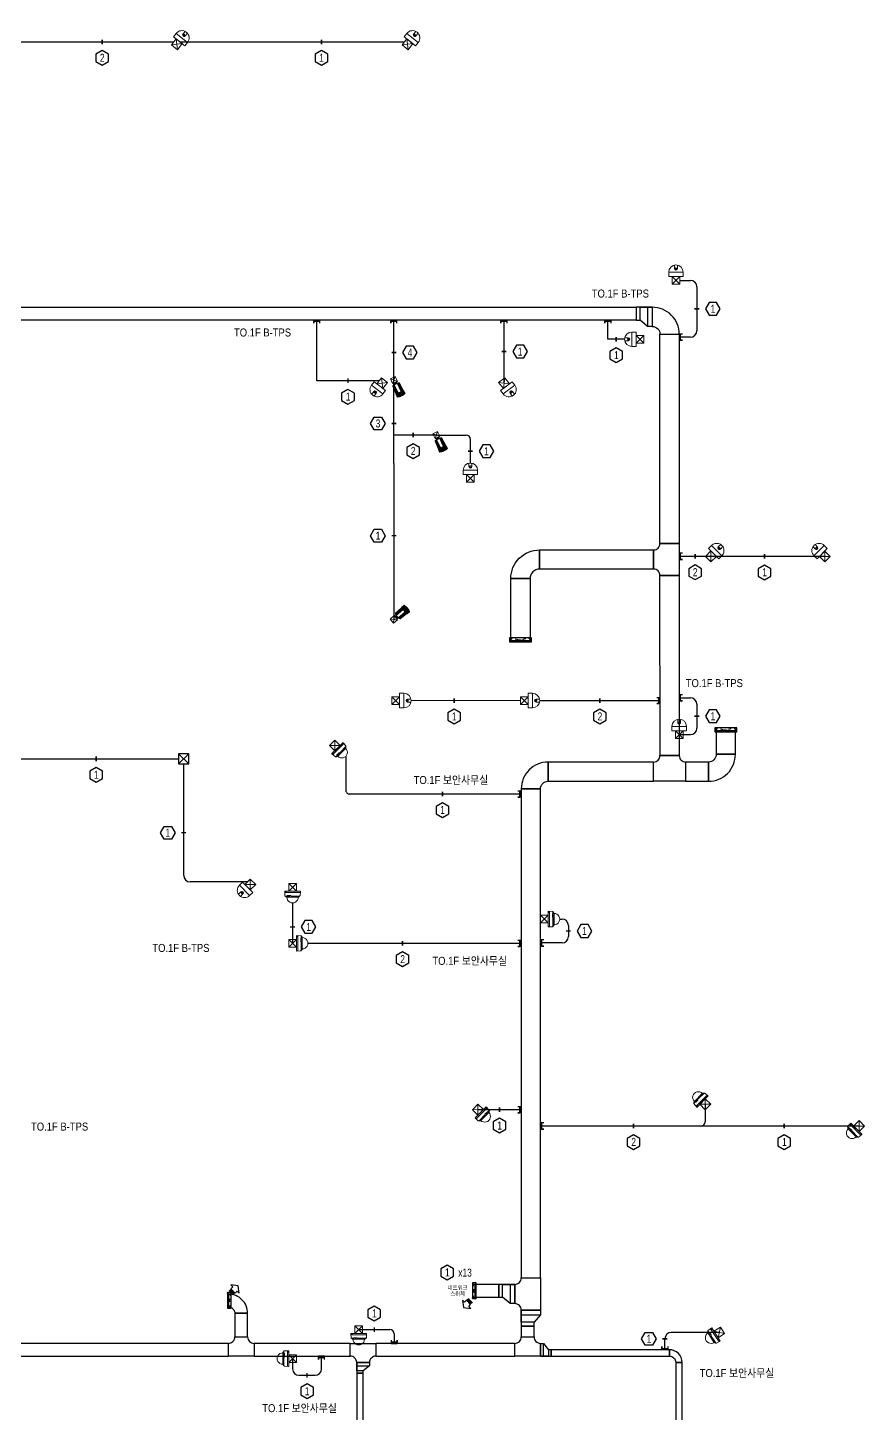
# Model space of a CAD drawing. Header units: millimetres. Extents: x 89860 to 502050, y -351975 to 882300.
# Drawn here: x 138905 to 178212, y -280808 to -215899 of the extents above; entities that cross this region are included whole.
import ezdxf
from ezdxf.enums import TextEntityAlignment as Align

# ---------------------------------------------------------------- set-up
doc = ezdxf.new("R2010")
doc.units = ezdxf.units.MM
doc.header["$LTSCALE"] = 150
doc.set_wipeout_variables(frame=1)
doc.linetypes.add('D1', pattern=[3, 1, -1, 1])
doc.layers.get('0').update_dxf_attribs({"lineweight": 0})
doc.layers.add('-----16 CCTV', color=3, linetype='Continuous', lineweight=0)
for name, color, linetype in [('-----17 CCTV Cable', 4, 'Continuous'), ('-----20 General Symbol', 3, 'Continuous'), ('-----27 Communication Cable Tray', 2, 'Continuous'), ('-----29 Indicator', 1, 'Continuous'), ('-----30 Text', 2, 'Continuous')]:
    doc.layers.add(name, color=color, linetype=linetype)
doc.styles.add('ELEC', font='')
doc.styles.get('ELEC').set_extended_font_data('Dotum')

# ---------------------------------------------------------------- blocks, each defined once
blk = doc.blocks.new('cctv')
at = {"color": 3}
for p, q in [((571.4, 115.7), (569.7, 148.2)), ((570.2, 148.7), (678.9, 148.7)), ((570.2, 139.2), (679, 139.2)), ((571.9, 114.9), (577.5, 111.3)), ((572.4, 115), (583.7, 115)), ((576.7, 148.7), (577.1, 148.2)), ((577.1, 148.2), (577.1, 145)), ((577.5, 111.2), (584.3, 111.2)), ((577.6, 111.2), (579.4, 110.4)), ((578.8, 148.2), (578.8, 144.7)), ((579.4, 148.7), (578.9, 148.3)), ((579.4, 110.4), (586.2, 110.4)), ((579.5, 110.4), (582, 107.9)), ((582.3, 107.7), (666.6, 107.7)), ((588.2, 118.5), (583.7, 115)), ((583.7, 115), (584.8, 112.9)), ((588.2, 118.5), (588.5, 114)), ((588.2, 118.5), (609.4, 118.5)), ((609.4, 118.5), (616.4, 115)), ((616.4, 115), (673.6, 115)), ((623.7, 111.2), (664.8, 111.2)), ((625.2, 110.4), (662.4, 110.4)), ((677.8, 118.6), (667, 107.9)), ((673.5, 114.3), (667, 107.9)), ((673.6, 115), (667.9, 112)), ((676.2, 118.6), (673.5, 114.4)), ((677.8, 118.6), (674.7, 115.6)), ((676.2, 118.6), (677.4, 118.6)), ((677.9, 119), (679.4, 148.2))]:
    blk.add_line(p, q, dxfattribs=at)
for centre, radius, start, end in [((570.2, 148.2), 0.5, 90, 183), ((572.4, 116), 1, 183, 270), ((572.4, 115.7), 1, 183, 237), ((577, 148.2), 0.1, 0, 40.57536), ((577.6, 145), 0.5, 180, 194.56231), ((582.2, 146.2), 5.21, 194.56231, 215.7363), ((577.7, 111.7), 0.5, 237, 248.54275), ((578, 143.2), 0.1, 215.7363, 323.51772), ((574.7, 145.6), 4.23, 323.51772, 345.92431), ((578.9, 148.2), 0.1, 131.7099, 180), ((578.3, 144.7), 0.5, 345.92431, 0), ((582.3, 108.2), 0.5, 225, 270), ((584.3, 111.7), 0.5, 270, 327.71561), ((583.5, 112.2), 1.45, 327.71561, 27.55723), ((624.6, 107.4), 39.7, 179.60346, 0.39654), ((585.5, 113.2), 2.92, 283.53833, 356.27897), ((582.3, 114), 6.28, 351.19021, 0.11217), ((592.8, 96.2), 27.8, 42.42581, 53.34707), ((625.2, 128.1), 17.7, 227.79873, 269.94754), ((625.5, 123.9), 12.8, 224.15015, 261.84985), ((662.4, 120.4), 10, 270, 300.5966), ((664.8, 118.2), 7, 270, 297), ((666.6, 108.2), 0.5, 270, 315), ((673.1, 114.7), 0.5, 315, 327.14354), ((673.6, 115.5), 0.5, 269.97812, 327.14354), ((677.4, 119.1), 0.5, 270.03143, 357), ((677.4, 119), 0.5, 315, 357), ((678.9, 148.2), 0.5, 357, 90)]:
    blk.add_arc(centre, radius, start, end, dxfattribs=at)
blk.add_ellipse((600.2, 114.5), major_axis=(-3.19, 3.62), ratio=0.586672, start_param=5.886521, end_param=12.007448, dxfattribs=at)
blk = doc.blocks.new('DomeCamera(운영동)')
at = {"layer": '-----16 CCTV', "linetype": 'Continuous'}
for p, q in [((-180, 180), (180, -180)), ((180, 180), (-180, -180)), ((-180, 180), (180, -180)), ((180, 180), (-180, -180))]:
    blk.add_line(p, q, dxfattribs=at)
blk.add_lwpolyline([(180, 180), (-180, 180), (-180, -180), (180, -180)], close=True, dxfattribs=at)
blk.add_lwpolyline([(180, 180), (-180, 180), (-180, -180), (180, -180)], close=True, dxfattribs=at)
at = {"layer": '-----16 CCTV', "xscale": 6.692737491887292, "yscale": 6.692737491887292, "zscale": 6.692737491887292}
blk.add_blockref('cctv', (-4180, -1175), dxfattribs=at)
blk = doc.blocks.new('Dome Camera')
at = {"layer": '-----16 CCTV', "linetype": 'Continuous'}
for p, q in [((-180, 180), (180, -180)), ((180, 180), (-180, -180)), ((339, -180), (-339, -180)), ((-339, -180), (-339, -383)), ((-339, -383), (339, -383)), ((339, -383), (339, -180))]:
    blk.add_line(p, q, dxfattribs=at)
at = {"layer": '-----16 CCTV', "linetype": 'Continuous', "lineweight": 0}
for p, q in [((-339, -180), (339, -180)), ((-339, -383), (-339, -180)), ((-68, -553), (-68, -715)), ((68, -553), (68, -715)), ((339, -180), (339, -383))]:
    blk.add_line(p, q, dxfattribs=at)
at = {"layer": '-----16 CCTV', "linetype": 'Continuous'}
blk.add_lwpolyline([(180, 180), (-180, 180), (-180, -180), (180, -180)], close=True, dxfattribs=at)
blk.add_lwpolyline([(-68, -715), (-68, -553, -1), (68, -553), (68, -715)], format="xyb", dxfattribs=at)
at = {"layer": '-----16 CCTV', "linetype": 'Continuous', "lineweight": 0}
blk.add_circle((0, -553), 33.9, dxfattribs=at)
blk.add_circle((0, -553), 33.9, dxfattribs=at)
blk.add_arc((0, -383), 339, 180, 0, dxfattribs=at)
at = {"layer": '-----16 CCTV', "linetype": 'Continuous'}
blk.add_arc((0, -383), 339, 180, 0, dxfattribs=at)
blk = doc.blocks.new('A$C533477cd')
at = {"layer": '-----27 Communication Cable Tray', "color": 1, "elevation": 0}
blk.add_lwpolyline([(200, -2581), (0, -2581), (0, -3731), (200, -3731), (200, -2581)], dxfattribs=at)
at = {"layer": '-----27 Communication Cable Tray', "color": 1, "linetype": 'D1', "elevation": 0}
for points in [[(200, -2581), (0, -3731)], [(200, -3731), (0, -2581)]]:
    blk.add_lwpolyline(points, dxfattribs=at)
at = {"layer": '-----27 Communication Cable Tray', "elevation": 0}
for points in [[(50, -2631), (0, -2631), (0, -3681), (50, -3681), (50, -2631)], [(150, -2706), (150, -2656), (50, -2656), (50, -3656), (150, -3656), (150, -3606)]]:
    blk.add_lwpolyline(points, dxfattribs=at)
blk = doc.blocks.new('O08')
blk.add_hatch(color=256).paths.add_polyline_path([(120, 51), (-120, 51), (-120, 0), (120, 0)])
blk.add_lwpolyline([(120, 127.5), (120, 0), (-120, 0), (-120, 127.5), (-120, 51), (120, 51)])
blk = doc.blocks.new('Thermal Camera')
at = {"layer": '-----16 CCTV', "transparency": 33554687}
h = blk.add_hatch(dxfattribs=at)
h.set_pattern_fill('ANSI38', color=256, scale=4, angle=368)
h.set_pattern_definition([(53, (129637.524, 55285.349), (-10.142671, 7.6430508), []), (143, (129637.524, 55285.349), (-27.9283927, 5.1434306), [31.75, -19.05])])
h.paths.add_polyline_path([(871, -222), (881, -216), (904, -120), (908, -62), (910, -9), (910, 0), (910, 9), (908, 62), (904, 120), (881, 216), (871, 222), (715, 218), (682, 208), (266, 187), (252, 181, 0.095066), (218, 94, -0.002871), (687, 95, -0.395185), (713, 70), (713, 0), (713, -70, -0.394589), (687, -95, -0.002872), (218, -94, 0.095066), (252, -181), (266, -187), (682, -208), (715, -218)])
at = {"layer": '-----16 CCTV'}
for p, q in [((-138, 138), (-138, -138)), ((138, 138), (-138, 138)), ((-138, -138), (138, 138)), ((-138, 138), (138, -138)), ((138, 138), (138, -138)), ((216, 53), (218, 86)), ((216, 53), (232, 44)), ((232, 0), (232, 44)), ((266, 187), (252, 181)), ((682, 208), (266, 187)), ((680, 78), (687, 95)), ((682, 208), (715, 218)), ((695, 62), (713, 70)), ((709, 0), (709, 69)), ((713, 0), (713, 70)), ((715, 218), (871, 222)), ((881, 216), (871, 222)), ((881, 216), (904, 120)), ((904, 120), (908, 62)), ((908, 62), (910, 9)), ((910, 9), (910, 0)), ((-138, -138), (138, -138)), ((216, -53), (232, -44)), ((216, -53), (218, -86)), ((232, 0), (232, -44)), ((266, -187), (252, -181)), ((682, -208), (266, -187)), ((680, -78), (687, -95)), ((682, -208), (715, -218)), ((695, -62), (713, -70)), ((709, 0), (709, -69)), ((713, 0), (713, -70)), ((715, -218), (871, -222)), ((881, -216), (871, -222)), ((881, -216), (904, -120)), ((904, -120), (908, -62)), ((908, -62), (910, -9)), ((910, -9), (910, 0))]:
    blk.add_line(p, q, dxfattribs=at)
at = {"layer": '-----16 CCTV', "lineweight": 13}
for p, q in [((138, -111), (138, 111)), ((218, 94), (218, 86)), ((218, 86), (680, 78)), ((695, 62), (695, 0)), ((218, -86), (680, -78)), ((218, -94), (218, -86)), ((695, -62), (695, 0))]:
    blk.add_line(p, q, dxfattribs=at)
for points in [[(138, 111), (138, 111)], [(151, 59), (151, 59)], [(151, 59), (151, 59)], [(159, 67), (159, -66)], [(217, 75), (165, 72), (165, -72), (217, -75)], [(208, 0), (208, 17)], [(208, 0), (208, -17)], [(217, 26), (232, 27)], [(151, -58), (151, -58)], [(217, -26), (232, -27)]]:
    blk.add_lwpolyline(points, dxfattribs=at)
blk.add_lwpolyline([(151, -59), (151, 59), (151, -58)], close=True, dxfattribs=at)
blk.add_lwpolyline([(151, -51, -0.298179), (157, -57), (157, 58)], format="xyb", dxfattribs=at)
for centre, radius, start, end in [((-200, 0), 356, 9.4628, 18.10039), ((149, 59), 8.39, 286.66509, 351.98602), ((170, 60), 13.2, 112.14996, 191.03428), ((217, 17), 9.34, 92.10396, 179.99455), ((463, 48), 250, 147.67125, 169.39345), ((538, -40708), 40804, 89.79124, 90.44929), ((304, -70229), 70321, 89.68911, 90.06973), ((-169, -8), 324, 341.4623, 350.9745), ((173, -59), 15.9, 172.87498, 240.25512), ((217, -17), 9.34, 180.00545, 267.89604), ((304, 70229), 70321, 269.93027, 270.31089), ((463, -48), 250, 190.60655, 212.32875), ((538, 40708), 40804, 269.55071, 270.20876)]:
    blk.add_arc(centre, radius, start, end, dxfattribs=at)
at = {"layer": '-----16 CCTV'}
for centre, radius, start, end in [((678, 61), 17, 3.87128, 82.4335), ((685, 67), 24.1, 4.13471, 89.12052), ((687, 69), 26.3, 3.65655, 89.90932), ((678, -61), 17, 277.5665, 356.12872), ((685, -67), 24.1, 270.87948, 355.86529), ((687, -69), 26.3, 270.09068, 356.34345)]:
    blk.add_arc(centre, radius, start, end, dxfattribs=at)
blk = doc.blocks.new('O03')
at = {"linetype": 'Continuous'}
for p, q in [((-101, 101), (101, -101)), ((-74, 127), (127, -74)), ((-48, 154), (154, -48)), ((-27, 366), (69, 270)), ((-27, 366), (321, 321)), ((69, 270), (-21, 180)), ((-21, 180), (180, -21)), ((270, 69), (180, -21)), ((270, 69), (366, -27)), ((321, 321), (366, -27))]:
    blk.add_line(p, q, dxfattribs=at)
blk = doc.blocks.new('BOX(CCTV)')
blk.add_wipeout([(-200, 200), (-200, -200), (200, -200), (200, 200)])
at = {"layer": '-----20 General Symbol'}
for p, q in [((200, 200), (-200, -200)), ((-200, 200), (200, -200))]:
    blk.add_line(p, q, dxfattribs=at)
blk.add_lwpolyline([(-200, 200), (200, 200), (200, -200), (-200, -200)], close=True, dxfattribs=at)

msp = doc.modelspace()

# ---------------------------------------------------------------- linework, layer by layer
at = {"layer": '-----16 CCTV'}
msp.add_line((161974, -247420), (156856, -247420), dxfattribs=at)
at = {"layer": '-----16 CCTV', "color": 3, "const_width": 0.198}
msp.add_lwpolyline([(159692, -274662), (159692, -275463), (158370, -275463), (158370, -274662)], close=True, dxfattribs=at)
at = {"layer": '-----17 CCTV Cable'}
for p, q in [((134924, -216565), (145742, -216565)), ((146025, -216565), (156542, -216565)), ((169433, -227735), (169933, -227735)), ((170233, -228035), (170233, -230097)), ((152440, -232438), (152440, -229593)), ((156049, -236315), (156049, -229593)), ((161206, -232547), (161206, -229593)), ((166070, -230495), (166070, -229593)), ((169933, -230397), (169406, -230397)), ((166851, -230495), (166070, -230495)), ((155359, -232438), (152440, -232438)), ((158032, -234983), (156049, -234983)), ((158032, -234983), (159429, -234983)), ((159629, -236293), (159629, -235183)), ((156049, -236315), (156049, -243615)), ((170893, -240664), (169407, -240664)), ((176226, -240668), (170893, -240664)), ((169407, -247290), (169933, -247290)), ((162876, -247420), (168507, -247419)), ((170233, -247590), (170233, -248715)), ((169407, -249015, 0), (169933, -249015, 0)), ((101510, -250150), (146210, -250150)), ((146210, -255612), (146210, -250150)), ((153791, -250033), (153791, -251600)), ((162011, -251800), (153991, -251800)), ((149199, -255912), (146510, -255912)), ((151303, -256897), (151304, -258790)), ((163813, -257657, 0), (163920, -257657, 0)), ((164220, -257957), (164220, -258474)), ((152026, -258790), (162011, -258790)), ((163920, -258774), (162911, -258774)), ((159982, -266584), (162011, -266584)), ((170626, -266331), (170626, -267152)), ((170426, -267352), (162911, -267352)), ((177826, -267351), (170426, -267352)), ((154403, -276885), (155860, -276885)), ((156060, -277085), (156060, -277531)), ((171280, -277020), (169034, -277020)), ((168734, -277833), (168734, -277320)), ((151304, -278245), (151304, -278730)), ((152660, -278730), (152660, -278131)), ((151604, -279030), (152360, -279030))]:
    msp.add_line(p, q, dxfattribs=at)
for centre, radius, start, end in [((169933, -228035, 0), 300, 0, 90), ((169933, -230097), 300, 270.00636, 0), ((159429, -235183, 0), 200, 0, 90), ((169933, -247590), 300, 0, 90), ((169933, -248715, 0), 300, 270, 0), ((153991, -251600, 0), 200, 180, 270.00023), ((146510, -255612, 0), 300, 180, 270), ((163920, -257957, 0), 300, 0, 90), ((163920, -258474, 0), 300, 270, 0), ((170426, -267152, 0), 200, 270, 0), ((155860, -277085, 0), 200, 0, 90), ((169034, -277320), 300, 90, 180), ((151604, -278730), 300, 180, 270), ((152360, -278730, 0), 300, 270, 0)]:
    msp.add_arc(centre, radius, start, end, dxfattribs=at)
at = {"layer": '-----27 Communication Cable Tray', "elevation": 0}
for points in [[(167396, -229593), (101112, -229594), (101112, -228994), (167396, -228993)], [(169406, -230253), (169407, -240061), (168507, -240061), (168506, -230253)], [(162870, -240362), (168207, -240361), (168207, -241261), (162870, -241262)], [(161521, -244662), (161522, -241709), (162422, -241709), (162421, -244662)], [(169406, -241561), (169408, -249998), (168508, -249998), (168506, -241561)], [(172039, -249938), (172039, -248838), (171139, -248838), (171139, -249938)], [(168207, -250298), (163271, -250298), (163271, -251198), (168207, -251198)], [(170779, -250298), (169707, -250298), (169707, -251198), (170779, -251198)], [(162911, -274470), (162911, -251558), (162011, -251558), (162011, -274470)], [(160961, -274770), (159857, -274770), (159857, -275370), (160961, -275370)], [(149200, -277231), (149200, -276124), (148600, -276124), (148600, -277231)], [(162011, -276720), (162011, -277231), (162611, -277231), (162611, -276720)], [(148300, -277531), (127850, -277531), (127850, -278131), (148300, -278131)], [(154007, -277531), (149500, -277531), (149500, -278131), (154007, -278131)], [(161711, -277531), (155207, -277531), (155207, -278131), (161711, -278131)], [(168946, -277831), (163411, -277831), (163411, -278131), (168946, -278131)], [(169546, -314511), (169546, -278431), (169246, -278431), (169246, -314511)], [(154606, -308071), (154607, -278931), (154307, -278931), (154306, -308071)]]:
    msp.add_lwpolyline(points, close=True, dxfattribs=at)
for points in [[(168146, -228993), (167396, -228993), (167396, -229593), (167575, -229593), (167575, -228993), (167924, -228993), (167924, -229893), (167575, -229593), (167575, -228993), (168146, -228993), (168146, -229893), (167924, -229893)], [(148300, -275201), (148255, -275201), (148255, -275846), (148300, -275846), (148300, -275201)], [(159767, -275325), (159767, -275370), (159857, -275370), (159857, -274770), (159767, -274770), (159767, -274815)], [(159857, -275393), (159902, -275393), (159902, -274748), (159857, -274748), (159857, -275393)], [(161711, -274770), (160961, -274770), (160961, -275370), (161140, -275370), (161140, -274770), (161489, -274770), (161489, -275670), (161140, -275370), (161140, -274770), (161711, -274770), (161711, -275670), (161489, -275670)], [(148390, -275269), (148390, -275224), (148300, -275224), (148300, -275824), (148390, -275824), (148390, -275779)], [(162011, -275970), (162011, -276720), (162611, -276720), (162611, -276541), (162011, -276541), (162011, -276192), (162911, -276192), (162611, -276541), (162011, -276541), (162011, -275970), (162911, -275970), (162911, -276192)], [(162911, -278131), (163411, -278131), (163411, -277831), (163291, -277831), (163291, -278131), (163058, -278131), (163058, -277531), (163291, -277831), (163291, -278131), (162911, -278131), (162911, -277531), (163058, -277531)], [(154307, -278431), (154307, -278931), (154607, -278931), (154607, -278812), (154307, -278812), (154307, -278579), (154907, -278579), (154607, -278812), (154307, -278812), (154307, -278431), (154907, -278431), (154907, -278579)]]:
    msp.add_lwpolyline(points, dxfattribs=at)
for points in [[(168146, -229893), (168146, -229893, -0.414214), (168506, -230253), (168506, -230253), (169406, -230253, 0.414214), (168146, -228993)], [(168507, -240061), (169407, -240061), (169407, -240061), (169407, -241561), (168507, -241561, 0.414214), (168207, -241261), (168207, -240361), (168207, -240361, 0.414214)], [(162870, -241260), (162870, -241260, 0.414214), (162421, -241709), (162421, -241709), (161522, -241709, -0.414214), (162870, -240362)], [(162911, -251558), (162911, -251558, -0.414214), (163271, -251198), (163271, -251198), (163271, -250298, 0.414214), (162011, -251558)], [(169707, -250298), (169707, -251198), (169707, -251198), (168207, -251198), (168207, -250298, 0.414214), (168507, -249998), (169407, -249998), (169407, -249998, 0.414214)], [(171139, -249938), (171139, -249938, -0.414214), (170779, -250298), (170779, -250298), (170779, -251198, 0.414214), (172039, -249938)], [(162011, -274470), (162911, -274470), (162911, -274470), (162911, -275970), (162011, -275970, 0.414214), (161711, -275670), (161711, -274770), (161711, -274770, 0.414214)], [(148300, -275824), (148300, -275824, -0.414214), (148600, -276124), (148600, -276124), (149200, -276124, 0.414214), (148300, -275224)], [(149500, -277531), (149500, -278131), (149500, -278131), (148300, -278131), (148300, -277531, 0.414214), (148600, -277231), (149200, -277231), (149200, -277231, 0.414214)], [(154007, -278131), (154007, -277531), (154007, -277531), (155207, -277531), (155207, -278131, 0.414214), (154907, -278431), (154307, -278431), (154307, -278431, 0.414214)], [(162911, -277531), (162911, -278131), (162911, -278131), (161711, -278131), (161711, -277531, 0.414214), (162011, -277231), (162611, -277231), (162611, -277231, 0.414214)], [(168946, -278131), (168946, -278131, -0.414214), (169246, -278431), (169246, -278431), (169546, -278431, 0.414214), (168946, -277831)]]:
    msp.add_lwpolyline(points, format="xyb", close=True, dxfattribs=at)
at = {"layer": '-----27 Communication Cable Tray', "color": 1, "elevation": 0}
for points in [[(148435, -275156), (148255, -275156), (148255, -275891), (148435, -275891), (148435, -275156)], [(159722, -275438), (159902, -275438), (159902, -274703), (159722, -274703), (159722, -275438)]]:
    msp.add_lwpolyline(points, dxfattribs=at)
at = {"layer": '-----27 Communication Cable Tray', "color": 1, "linetype": 'D1', "elevation": 0}
for points in [[(148435, -275156), (148255, -275891)], [(148435, -275891), (148255, -275156)], [(159722, -275438), (159902, -274703)], [(159722, -274703), (159902, -275438)]]:
    msp.add_lwpolyline(points, dxfattribs=at)
at = {"layer": '-----29 Indicator'}
for points in [[(142390, -216454, 74.1, 74.1, 0), (142390, -216676, 0, 0, 0), (142390, -216970, 0, 0, 0)], [(152654, -216454, 74.1, 74.1, 0), (152654, -216676, 0, 0, 0), (152654, -216970, 0, 0, 0)], [(166461, -230384, 74.1, 74.1, 0), (166461, -230606, 0, 0, 0), (166461, -230900, 0, 0, 0)], [(153899, -232326, 74.1, 74.1, 0), (153899, -232549, 0, 0, 0), (153899, -232843, 0, 0, 0)], [(156160, -239695, 74.1, 74.1, 0), (155938, -239695, 0, 0, 0), (155644, -239695, 0, 0, 0)], [(158870, -247309, 74.1, 74.1, 0), (158870, -247531, 0, 0, 0), (158870, -247825, 0, 0, 0)], [(146321, -253610, 74.1, 74.1, 0), (146099, -253610, 0, 0, 0), (145805, -253610, 0, 0, 0)], [(151192, -258026, 74.1, 74.1, 0), (151415, -258026, 0, 0, 0), (151709, -258026, 0, 0, 0)], [(156454, -258679, 74.1, 74.1, 0), (156454, -258901, 0, 0, 0), (156454, -259195, 0, 0, 0)], [(174326, -267240, 74.1, 74.1, 0), (174326, -267463, 0, 0, 0), (174326, -267757, 0, 0, 0)], [(155132, -276996, 74.1, 74.1, 0), (155132, -276774, 0, 0, 0), (155132, -276480, 0, 0, 0)], [(168846, -277320, 74.1, 74.1, 0), (168623, -277320, 0, 0, 0), (168329, -277320, 0, 0, 0)], [(151982, -278919, 74.1, 74.1, 0), (151982, -279141, 0, 0, 0), (151982, -279435, 0, 0, 0)]]:
    msp.add_lwpolyline(points, format="xyseb", dxfattribs=at)
for points in [[(142687, -217486), (142687, -217142), (142390, -216970), (142093, -217142), (142093, -217486), (142390, -217657), (142687, -217486)], [(152951, -217486), (152951, -217142), (152654, -216970), (152356, -217142), (152356, -217486), (152654, -217657), (152951, -217486)], [(166758, -231416), (166758, -231072), (166461, -230900), (166163, -231072), (166163, -231416), (166461, -231587), (166758, -231416)], [(154197, -233358), (154197, -233015), (153899, -232843), (153602, -233015), (153602, -233358), (153899, -233530), (154197, -233358)], [(155129, -239398), (155472, -239398), (155644, -239695), (155472, -239992), (155129, -239992), (154957, -239695), (155129, -239398)], [(159167, -248341), (159167, -247997), (158870, -247825), (158573, -247997), (158573, -248341), (158870, -248512), (159167, -248341)], [(145289, -253313), (145633, -253313), (145805, -253610), (145633, -253907), (145289, -253907), (145118, -253610), (145289, -253313)], [(152224, -257729), (151880, -257729), (151709, -258026), (151880, -258323), (152224, -258323), (152396, -258026), (152224, -257729)], [(156751, -259711), (156751, -259367), (156454, -259195), (156156, -259367), (156156, -259711), (156454, -259882), (156751, -259711)], [(174623, -268272), (174623, -267929), (174326, -267757), (174028, -267929), (174028, -268272), (174326, -268444), (174623, -268272)], [(158844, -274390), (158844, -274047), (158546, -273875), (158249, -274047), (158249, -274390), (158546, -274562), (158844, -274390)], [(154834, -275964), (154834, -276308), (155132, -276480), (155429, -276308), (155429, -275964), (155132, -275793), (154834, -275964)], [(167814, -277023), (168157, -277023), (168329, -277320), (168157, -277617), (167814, -277617), (167642, -277320), (167814, -277023)], [(152279, -279951), (152279, -279607), (151982, -279435), (151684, -279607), (151684, -279951), (151982, -280122), (152279, -279951)]]:
    msp.add_lwpolyline(points, close=True, dxfattribs=at)
at = {"layer": '-----29 Indicator', "elevation": 0}
for points in [[(170122, -229066, 74.1, 74.1, 0), (170345, -229066, 0, 0, 0), (170639, -229066, 0, 0, 0)], [(161095, -231070, 74.1, 74.1, 0), (161317, -231070, 0, 0, 0), (161611, -231070, 0, 0, 0)], [(155938, -231120, 74.1, 74.1, 0), (156160, -231120, 0, 0, 0), (156455, -231120, 0, 0, 0)], [(156160, -234440, 74.1, 74.1, 0), (155938, -234440, 0, 0, 0), (155644, -234440, 0, 0, 0)], [(156950, -234871, 74.1, 74.1, 0), (156950, -235094, 0, 0, 0), (156950, -235388, 0, 0, 0)], [(159517, -235738, 74.1, 74.1, 0), (159740, -235738, 0, 0, 0), (160034, -235738, 0, 0, 0)], [(170150, -240553, 74.1, 74.1, 0), (170150, -240775, 0, 0, 0), (170150, -241069, 0, 0, 0)], [(173400, -240555, 74.1, 74.1, 0), (173400, -240777, 0, 0, 0), (173400, -241071, 0, 0, 0)], [(165691, -247308, 74.1, 74.1, 0), (165691, -247531, 0, 0, 0), (165691, -247825, 0, 0, 0)], [(170122, -248152, 74.1, 74.1, 0), (170345, -248152, 0, 0, 0), (170639, -248152, 0, 0, 0)], [(142110, -250039, 74.1, 74.1, 0), (142110, -250261, 0, 0, 0), (142110, -250555, 0, 0, 0)], [(158322, -251689, 74.1, 74.1, 0), (158322, -251911, 0, 0, 0), (158322, -252205, 0, 0, 0)], [(164109, -258215, 74.1, 74.1, 0), (164331, -258215, 0, 0, 0), (164625, -258215, 0, 0, 0)], [(160996, -266473, 74.1, 74.1, 0), (160996, -266695, 0, 0, 0), (160996, -266990, 0, 0, 0)], [(167270, -267240, 74.1, 74.1, 0), (167270, -267463, 0, 0, 0), (167270, -267757, 0, 0, 0)]]:
    msp.add_lwpolyline(points, format="xyseb", dxfattribs=at)
for points in [[(171154, -228769), (170811, -228769), (170639, -229066), (170811, -229363), (171154, -229363), (171326, -229066), (171154, -228769)], [(156970, -230823), (156626, -230823), (156455, -231120), (156626, -231417), (156970, -231417), (157142, -231120), (156970, -230823)], [(162127, -230773), (161783, -230773), (161611, -231070), (161783, -231368), (162127, -231368), (162298, -231070), (162127, -230773)], [(155129, -234143), (155472, -234143), (155644, -234440), (155472, -234737), (155129, -234737), (154957, -234440), (155129, -234143)], [(157247, -235903), (157247, -235560), (156950, -235388), (156653, -235560), (156653, -235903), (156950, -236075), (157247, -235903)], [(160549, -235440), (160206, -235440), (160034, -235738), (160206, -236035), (160549, -236035), (160721, -235738), (160549, -235440)], [(170447, -241585), (170447, -241241), (170150, -241069), (169852, -241241), (169852, -241585), (170150, -241756), (170447, -241585)], [(173697, -241586), (173697, -241243), (173400, -241071), (173103, -241243), (173103, -241586), (173400, -241758), (173697, -241586)], [(165989, -248340), (165989, -247997), (165691, -247825), (165394, -247997), (165394, -248340), (165691, -248512), (165989, -248340)], [(171154, -247855), (170811, -247855), (170639, -248152), (170811, -248450), (171154, -248450), (171326, -248152), (171154, -247855)], [(142408, -251071), (142408, -250727), (142110, -250555), (141813, -250727), (141813, -251071), (142110, -251242), (142408, -251071)], [(158619, -252721), (158619, -252377), (158322, -252205), (158024, -252377), (158024, -252721), (158322, -252892), (158619, -252721)], [(165141, -257918), (164797, -257918), (164625, -258215), (164797, -258513), (165141, -258513), (165312, -258215), (165141, -257918)], [(161294, -267505), (161294, -267161), (160996, -266990), (160699, -267161), (160699, -267505), (160996, -267676), (161294, -267505)], [(167567, -268272), (167567, -267929), (167270, -267757), (166973, -267929), (166973, -268272), (167270, -268444), (167567, -268272)]]:
    msp.add_lwpolyline(points, close=True, dxfattribs=at)

# ---------------------------------------------------------------- block references
at = {"layer": '-----16 CCTV', "xscale": -1}
for p, rotation in [((145884, -216676), 141.7841584299209), ((156684, -216676), 141.7841584299209), ((169253, -227735), 180.0404919361149), ((155501, -232547), 322.3833589308917), ((159629, -237015), 180), ((176226, -240668), 225.0404919361149), ((156134, -247420), 90), ((162154, -247420), 90), ((169407, -249015), 180), ((149326, -256039), 315.0404919361149)]:
    msp.add_blockref('Dome Camera', p, dxfattribs=dict(at, rotation=rotation))
at = {"layer": '-----16 CCTV'}
for p, rotation in [((167574, -230495), 269.999999999999), ((161206, -232547), 37.61664106910835), ((170893, -240664), 134.9595080638851)]:
    msp.add_blockref('Dome Camera', p, dxfattribs=dict(at, rotation=rotation))
at = {"layer": '-----16 CCTV', "color": 3, "yscale": 0.9023765432099208, "zscale": 0.9023765432099208}
for p, xscale, rotation in [((156049, -232408), -0.9023765432099208, 115.5878247100447), ((158032, -234983), -0.9023765432099208, 115.5878247100447), ((156049, -243615), 0.9023765432099208, 39.92843698320778)]:
    msp.add_blockref('Thermal Camera', p, dxfattribs=dict(at, xscale=xscale, rotation=rotation))
at = {"layer": '-----16 CCTV', "color": 3}
for p, rotation in [((153281, -249522), 44.95950806388511), ((151304, -256175), 359.9595080638851), ((177826, -267352), 314.6639141727474), ((154403, -276885), 359.9595080638851), ((171280, -277020), 302.613404472883), ((151304, -278245), 269.9595080638851)]:
    msp.add_blockref('DomeCamera(운영동)', p, dxfattribs=dict(at, rotation=rotation))
at = {"layer": '-----16 CCTV', "color": 3, "xscale": -1}
for p, rotation in [((163091, -257657), 90), ((151304, -258790), 90), ((170626, -266331), 225.298005052708), ((159982, -266584), 45.29800505270789)]:
    msp.add_blockref('DomeCamera(운영동)', p, dxfattribs=dict(at, rotation=rotation))
at = {"layer": '-----17 CCTV Cable', "yscale": 1.199999999953434, "zscale": 1.199999999953434}
for p, xscale, rotation in [((152440, -229593), -1.199999999953434, 180), ((156049, -229593), -1.199999999953434, 180), ((161206, -229593), -1.199999999953434, 180), ((166070, -229593), -1.199999999953434, 180), ((169406, -230397), -1.199999999953434, 270), ((169407, -240664), -1.199999999953434, 270), ((168507, -247419), 1.199999999953434, 90), ((169407, -247290), -1.199999999953434, 270), ((162011, -251800), 1.199999999953434, 90), ((162011, -258790), 1.199999999953434, 90), ((162911, -258774), -1.199999999953434, 270), ((162011, -266584), 1.199999999953434, 90), ((162911, -267352), -1.199999999953434, 270), ((152660, -278131), -1.199999999953434, 180)]:
    msp.add_blockref('O08', p, dxfattribs=dict(at, xscale=xscale, rotation=rotation))
for p, xscale in [((156060, -277531), -1.199999999953434), ((168734, -277831), 1.199999999953434)]:
    msp.add_blockref('O08', p, dxfattribs=dict(at, xscale=xscale))
at = {"layer": '-----27 Communication Cable Tray', "xscale": -1}
for p, rotation in [((148435, -275156), 270), ((159622, -275529), 90)]:
    msp.add_blockref('O03', p, dxfattribs=dict(at, rotation=rotation))
at = {"xscale": 0.8999999999999999, "yscale": 0.8999999999999999, "zscale": 0.8999999999999999}
for p, rotation in [((159131, -244662, 0), 89.99999999999999), ((168749, -248883), 90)]:
    msp.add_blockref('A$C533477cd', p, dxfattribs=dict(at, rotation=rotation))

# ---------------------------------------------------------------- texts
at = {"layer": '-----16 CCTV', "color": 3, "style": 'ELEC', "width": 0.9}
for s, p in [('네트워크', (159031, -274923)), ('스위치', (159031, -275203))]:
    msp.add_text(s, height=197.6, dxfattribs=at).set_placement(p, align=Align.MIDDLE_CENTER)
at = {"layer": '-----30 Text', "transparency": 33554687, "style": 'ELEC', "width": 0.8}
for s, p in [('2', (142394, -217308)), ('1', (152658, -217308)), ('1', (170986, -229066, 0)), ('4', (156802, -231120, 0)), ('1', (161959, -231070, 0)), ('1', (166465, -231238)), ('1', (153903, -233180)), ('3', (155304, -234440)), ('2', (156954, -235725, 0)), ('1', (160381, -235738, 0)), ('1', (155304, -239695)), ('2', (170154, -241407, 0)), ('1', (173404, -241409)), ('1', (158874, -248163)), ('2', (165695, -248162, 0)), ('1', (170986, -248152, 0)), ('1', (142114, -250893)), ('1', (158326, -252543, 0)), ('1', (145465, -253610)), ('1', (152056, -258026)), ('1', (164973, -258215, 0)), ('2', (156458, -259533)), ('1', (161000, -267327, 0)), ('2', (167274, -268094, 0)), ('1', (174330, -268094)), ('1', (158550, -274212)), ('x13', (159380, -274218)), ('1', (155136, -276130)), ('1', (167989, -277320)), ('1', (151986, -279773))]:
    msp.add_text(s, height=375, dxfattribs=at).set_placement(p, align=Align.MIDDLE_CENTER)
at = {"layer": '-----30 Text', "style": 'ELEC', "width": 0.9}
for s, p in [('TO.1F B-TPS', (166652, -228352, 0)), ('TO.1F B-TPS', (149898, -230177, 0)), ('TO.1F B-TPS', (171052, -246602, 0)), ('TO.1F 보안사무실', (158718, -251133, 0)), ('TO.1F B-TPS', (146078, -259007, 0)), ('TO.1F 보안사무실', (159598, -259603, 0)), ('TO.1F B-TPS', (140398, -267377, 0)), ('TO.1F 보안사무실', (172112, -278913, 0)), ('TO.1F 보안사무실', (151632, -280558, 0))]:
    msp.add_text(s, height=375, dxfattribs=at).set_placement(p, align=Align.MIDDLE)

# ---------------------------------------------------------------- next in the draw order: block references
at = {"layer": '-----20 General Symbol', "lineweight": 0, "extrusion": (0, 0, -1), "xscale": 1.2, "yscale": 1.2, "zscale": -1.2}
msp.add_blockref('BOX(CCTV)', (-146210, -250150), dxfattribs=at)

doc.saveas('drawing.dxf')
